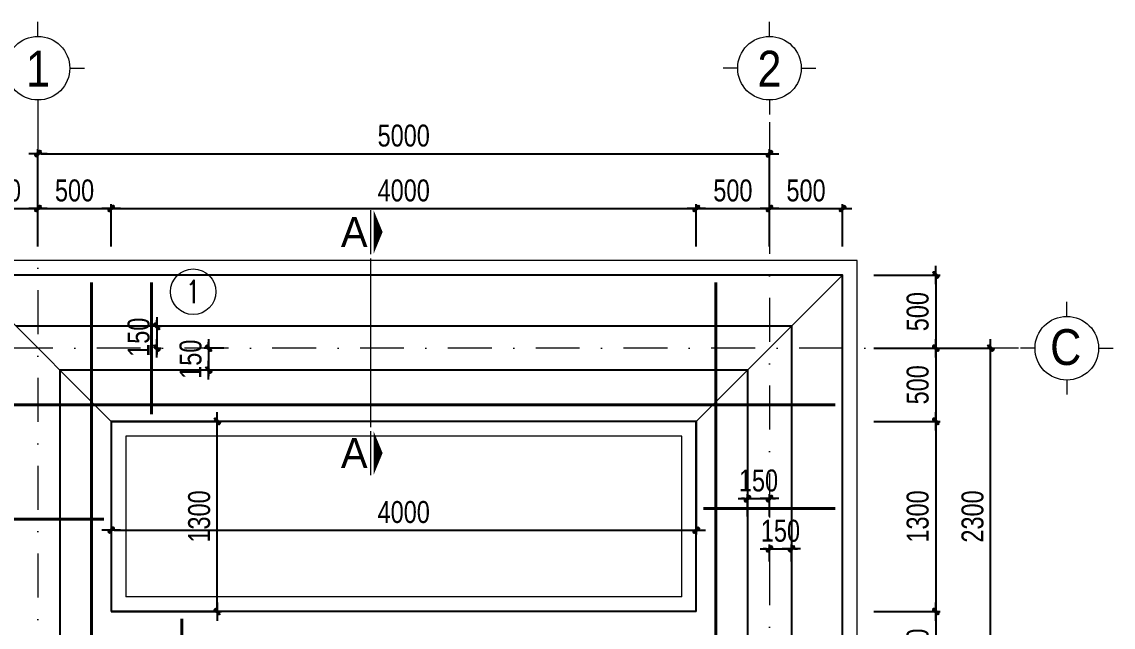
# Model space of a CAD drawing. Header units: millimetres. Extents: x 3293446 to 3468331, y 133678 to 182883.
# Drawn here: x 3329718 to 3337178, y 139886 to 144023 of the extents above; entities that cross this region are included whole.
import ezdxf
from ezdxf.enums import TextEntityAlignment as Align

# ---------------------------------------------------------------- set-up
doc = ezdxf.new("R2010")
doc.units = ezdxf.units.MM
doc.header["$LTSCALE"] = 600
doc.header["$MEASUREMENT"] = 0
doc.header["$PDMODE"] = 32
doc.linetypes.add('DASHDOT', pattern=[1, 0.5, -0.25, 0, -0.25])
doc.linetypes.add('HIDDEN', pattern=[0.375, 0.25, -0.125])
doc.layers.get('0').update_dxf_attribs({"lineweight": 0})
doc.layers.get('Defpoints').update_dxf_attribs({"lineweight": 0})
doc.layers.add('DIM', color=1, linetype='Continuous')
for name, color, linetype, lineweight in [('LC Dim', 8, 'Continuous', 18), ('LC ISO', 153, 'Continuous', 13), ('LC Khac', 4, 'Continuous', 9), ('LC MANH DUT', 35, 'HIDDEN', 5), ('LC Net dam2', 6, 'Continuous', 40), ('LC Net manh', 239, 'Continuous', 5), ('LC Net thay', 7, 'Continuous', 25), ('LC Net truc', 79, 'DASHDOT', 13), ('LC Text1', 3, 'Continuous', 20), ('LC Text2', 7, 'Continuous', 18)]:
    doc.layers.add(name, color=color, linetype=linetype, lineweight=lineweight)
doc.styles.add('HOATBIF', font='hoatbif.shx', dxfattribs={"width": 0.8})
doc.styles.add('LC 1', font='VHAVANB.TTF')
doc.styles.add('LC 3', font='vnsimli.shx', dxfattribs={"width": 0.75})
doc.dimstyles.new('Copy of 1-100 (1- 60)', dxfattribs={"dimscale": 60, "dimtxt": 2.5, "dimasz": 0.35, "dimexe": 0.5, "dimexo": 0, "dimgap": 0.8, "dimtad": 1, "dimdec": 0, "dimzin": 0, "dimdsep": 46, "dimtxsty": 'HOATBIF', "dimblk1": 'DOT', "dimblk2": 'DOT', "dimsah": 1, "dimcen": -1, "dimdle": 1, "dimclrd": 256, "dimclre": 256, "dimclrt": 4, "dimadec": 3, "dimazin": 2, "dimtfac": 0.333333, "dimtdec": 0, "dimtix": 1, "dimtmove": 2, "dimatfit": 3, "dimldrblk": 'DOT', "dimfxl": 1, "dimtvp": 0.833333, "dimtolj": 1, "dimtzin": 0, "dimarcsym": 0})

# ---------------------------------------------------------------- blocks, each defined once
blk = doc.blocks.new('DOT')
at = {"layer": 'DIM'}
for p, q in [((-3, 0), (3, 0)), ((-1, -1), (1, 1))]:
    blk.add_line(p, q, dxfattribs=at)
blk.add_lwpolyline([(0.5, 1), (-1, -0.5), (-0.5, -1), (1, 0.5)], close=True, dxfattribs=at)
blk = doc.blocks.new('*D147')
at = {"layer": 'Defpoints', "color": 0, "transparency": 16777216}
for p in [(3335328.8, 142746.9), (3334828.8, 142487.7), (3335328.8, 142487.7)]:
    blk.add_point(p, dxfattribs=at)
at = {"layer": 'LC Dim', "lineweight": -2, "transparency": 16777216}
for p, q in [((3334828.8, 142487.7), (3334828.8, 142776.9)), ((3334849.8, 142746.9), (3335307.8, 142746.9)), ((3335328.8, 142487.7), (3335328.8, 142776.9))]:
    blk.add_line(p, q, dxfattribs=at)
at = {"layer": 'LC Dim', "lineweight": -2, "transparency": 16777216, "xscale": 21, "yscale": 21, "zscale": 21, "rotation": 180}
blk.add_blockref('DOT', (3334828.8, 142746.9), dxfattribs=at)
at = {"layer": 'LC Dim', "lineweight": -2, "transparency": 16777216, "xscale": 21, "yscale": 21, "zscale": 21}
blk.add_blockref('DOT', (3335328.8, 142746.9), dxfattribs=at)
at = {"layer": 'LC Dim', "color": 4, "transparency": 16777216, "insert": (3335078.8, 142869.9), "char_height": 150, "attachment_point": 5, "style": 'HOATBIF'}
blk.add_mtext('\\A1;500', dxfattribs=at)
blk = doc.blocks.new('_Dot')
at = {"color": 0, "linetype": 'ByBlock', "lineweight": -2}
blk.add_line((-0.5, 0), (-1, 0), dxfattribs=at)
at = {"color": 0, "linetype": 'ByBlock', "const_width": 0.5}
blk.add_lwpolyline([(-0.25, 0, 1), (0.25, 0, 1)], format="xyb", close=True, dxfattribs=at)
blk = doc.blocks.new('*D148')
at = {"layer": 'Defpoints', "color": 0, "transparency": 16777216}
for p in [(3329828.8, 142746.9), (3329328.8, 142487.7), (3329828.8, 142487.7)]:
    blk.add_point(p, dxfattribs=at)
at = {"layer": 'LC Dim', "lineweight": -2, "transparency": 16777216}
for p, q in [((3329328.8, 142487.7), (3329328.8, 142776.9)), ((3329349.8, 142746.9), (3329807.8, 142746.9)), ((3329828.8, 142487.7), (3329828.8, 142776.9))]:
    blk.add_line(p, q, dxfattribs=at)
at = {"layer": 'LC Dim', "lineweight": -2, "transparency": 16777216, "xscale": 21, "yscale": 21, "zscale": 21, "rotation": 180}
blk.add_blockref('DOT', (3329328.8, 142746.9), dxfattribs=at)
at = {"layer": 'LC Dim', "lineweight": -2, "transparency": 16777216, "xscale": 21, "yscale": 21, "zscale": 21}
blk.add_blockref('DOT', (3329828.8, 142746.9), dxfattribs=at)
at = {"layer": 'LC Dim', "color": 4, "transparency": 16777216, "insert": (3329578.8, 142869.9), "char_height": 150, "attachment_point": 5, "style": 'HOATBIF'}
blk.add_mtext('\\A1;500', dxfattribs=at)
blk = doc.blocks.new('*D149')
at = {"layer": 'Defpoints', "color": 0, "transparency": 16777216}
for p in [(3335542.8, 142292.5), (3335542.8, 141792.5), (3335965.3, 141792.5)]:
    blk.add_point(p, dxfattribs=at)
at = {"layer": 'LC Dim', "lineweight": -2, "transparency": 16777216}
for p, q in [((3335542.8, 142292.5), (3335995.3, 142292.5)), ((3335965.3, 142271.5), (3335965.3, 141813.5)), ((3335542.8, 141792.5), (3335995.3, 141792.5))]:
    blk.add_line(p, q, dxfattribs=at)
at = {"layer": 'LC Dim', "lineweight": -2, "transparency": 16777216, "xscale": 21, "yscale": 21, "zscale": 21}
for p, rotation in [((3335965.3, 142292.5), 90), ((3335965.3, 141792.5), 270)]:
    blk.add_blockref('DOT', p, dxfattribs=dict(at, rotation=rotation))
at = {"layer": 'LC Dim', "color": 4, "transparency": 16777216, "insert": (3335842.3, 142042.5), "char_height": 150, "attachment_point": 5, "rotation": 90, "style": 'HOATBIF'}
blk.add_mtext('\\A1;500', dxfattribs=at)
blk = doc.blocks.new('*D154')
at = {"layer": 'Defpoints', "color": 0, "transparency": 16777216}
for p in [(3334978.8, 140421), (3334828.8, 140335.5), (3334978.8, 140335.5)]:
    blk.add_point(p, dxfattribs=at)
at = {"layer": 'LC Dim', "lineweight": -2, "transparency": 16777216}
for p, q in [((3334807.8, 140421), (3334786.8, 140421)), ((3334828.8, 140335.5), (3334828.8, 140451)), ((3334828.8, 140421), (3334978.8, 140421)), ((3334978.8, 140335.5), (3334978.8, 140451)), ((3334999.8, 140421), (3335020.8, 140421))]:
    blk.add_line(p, q, dxfattribs=at)
at = {"layer": 'LC Dim', "lineweight": -2, "transparency": 16777216, "xscale": 21, "yscale": 21, "zscale": 21}
blk.add_blockref('DOT', (3334828.8, 140421), dxfattribs=at)
at = {"layer": 'LC Dim', "lineweight": -2, "transparency": 16777216, "xscale": 21, "yscale": 21, "zscale": 21, "rotation": 180}
blk.add_blockref('DOT', (3334978.8, 140421), dxfattribs=at)
at = {"layer": 'LC Dim', "color": 4, "transparency": 16777216, "insert": (3334903.8, 140544), "char_height": 150, "attachment_point": 5, "style": 'HOATBIF'}
blk.add_mtext('\\A1;150', dxfattribs=at)
blk = doc.blocks.new('*D155')
at = {"layer": 'Defpoints', "color": 0, "transparency": 16777216}
for p in [(3334828.8, 140764.5), (3334678.8, 140642.5), (3334828.8, 140642.5)]:
    blk.add_point(p, dxfattribs=at)
at = {"layer": 'LC Dim', "lineweight": -2, "transparency": 16777216}
for p, q in [((3334678.8, 140642.5), (3334678.8, 140794.5)), ((3334828.8, 140642.5), (3334828.8, 140794.5)), ((3334657.8, 140764.5), (3334636.8, 140764.5)), ((3334678.8, 140764.5), (3334828.8, 140764.5)), ((3334849.8, 140764.5), (3334870.8, 140764.5))]:
    blk.add_line(p, q, dxfattribs=at)
at = {"layer": 'LC Dim', "lineweight": -2, "transparency": 16777216, "xscale": 21, "yscale": 21, "zscale": 21}
blk.add_blockref('DOT', (3334678.8, 140764.5), dxfattribs=at)
at = {"layer": 'LC Dim', "lineweight": -2, "transparency": 16777216, "xscale": 21, "yscale": 21, "zscale": 21, "rotation": 180}
blk.add_blockref('DOT', (3334828.8, 140764.5), dxfattribs=at)
at = {"layer": 'LC Dim', "color": 4, "transparency": 16777216, "insert": (3334753.8, 140887.5), "char_height": 150, "attachment_point": 5, "style": 'HOATBIF'}
blk.add_mtext('\\A1;150', dxfattribs=at)
blk = doc.blocks.new('*D162')
at = {"layer": 'Defpoints', "color": 0, "transparency": 16777216}
for p in [(3331100.3, 141792.5), (3330995.3, 141642.5), (3331100.3, 141642.5)]:
    blk.add_point(p, dxfattribs=at)
at = {"layer": 'LC Dim', "lineweight": -2, "transparency": 16777216}
for p, q in [((3330995.3, 141813.5), (3330995.3, 141834.5)), ((3331100.3, 141792.5), (3330965.3, 141792.5)), ((3330995.3, 141792.5), (3330995.3, 141642.5)), ((3331100.3, 141642.5), (3330965.3, 141642.5)), ((3330995.3, 141621.5), (3330995.3, 141600.5))]:
    blk.add_line(p, q, dxfattribs=at)
at = {"layer": 'LC Dim', "lineweight": -2, "transparency": 16777216, "xscale": 21, "yscale": 21, "zscale": 21}
for p, rotation in [((3330995.3, 141792.5), 270), ((3330995.3, 141642.5), 90)]:
    blk.add_blockref('DOT', p, dxfattribs=dict(at, rotation=rotation))
at = {"layer": 'LC Dim', "color": 4, "transparency": 16777216, "insert": (3330872.3, 141717.5), "char_height": 150, "attachment_point": 5, "rotation": 90, "style": 'HOATBIF'}
blk.add_mtext('\\A1;150', dxfattribs=at)
blk = doc.blocks.new('*D163')
at = {"layer": 'Defpoints', "color": 0, "transparency": 16777216}
for p in [(3330640.3, 141942.5), (3330640.3, 141792.5), (3330640.3, 141792.5)]:
    blk.add_point(p, dxfattribs=at)
at = {"layer": 'LC Dim', "lineweight": -2, "transparency": 16777216}
for p, q in [((3330640.3, 141963.5), (3330640.3, 141984.5)), ((3330640.3, 141942.5), (3330670.3, 141942.5)), ((3330640.3, 141942.5), (3330640.3, 141792.5)), ((3330640.3, 141792.5), (3330670.3, 141792.5)), ((3330640.3, 141771.5), (3330640.3, 141750.5))]:
    blk.add_line(p, q, dxfattribs=at)
at = {"layer": 'LC Dim', "lineweight": -2, "transparency": 16777216, "xscale": 21, "yscale": 21, "zscale": 21}
for p, rotation in [((3330640.3, 141942.5), 270), ((3330640.3, 141792.5), 90)]:
    blk.add_blockref('DOT', p, dxfattribs=dict(at, rotation=rotation))
at = {"layer": 'LC Dim', "color": 4, "transparency": 16777216, "insert": (3330517.3, 141867.5), "char_height": 150, "attachment_point": 5, "rotation": 90, "style": 'HOATBIF'}
blk.add_mtext('\\A1;150', dxfattribs=at)
blk = doc.blocks.new('*D164')
at = {"layer": 'Defpoints', "color": 0, "transparency": 16777216}
for p in [(3335542.8, 141792.5), (3336340.3, 141792.5), (3335542.8, 139492.5)]:
    blk.add_point(p, dxfattribs=at)
at = {"layer": 'LC Dim', "lineweight": -2, "transparency": 16777216}
for p, q in [((3335542.8, 141792.5), (3336370.3, 141792.5)), ((3336340.3, 139513.5), (3336340.3, 141771.5)), ((3335542.8, 139492.5), (3336370.3, 139492.5))]:
    blk.add_line(p, q, dxfattribs=at)
at = {"layer": 'LC Dim', "lineweight": -2, "transparency": 16777216, "xscale": 21, "yscale": 21, "zscale": 21}
for p, rotation in [((3336340.3, 141792.5), 90), ((3336340.3, 139492.5), 270)]:
    blk.add_blockref('DOT', p, dxfattribs=dict(at, rotation=rotation))
at = {"layer": 'LC Dim', "color": 4, "transparency": 16777216, "insert": (3336217.3, 140642.5), "char_height": 150, "attachment_point": 5, "rotation": 90, "style": 'HOATBIF'}
blk.add_mtext('\\A1;2300', dxfattribs=at)
blk = doc.blocks.new('*D169')
at = {"layer": 'Defpoints', "color": 0, "transparency": 16777216}
for p in [(3335542.8, 139992.5), (3335542.8, 139492.5), (3335965.3, 139492.5)]:
    blk.add_point(p, dxfattribs=at)
at = {"layer": 'LC Dim', "lineweight": -2, "transparency": 16777216}
for p, q in [((3335542.8, 139992.5), (3335995.3, 139992.5)), ((3335965.3, 139971.5), (3335965.3, 139513.5)), ((3335542.8, 139492.5), (3335995.3, 139492.5))]:
    blk.add_line(p, q, dxfattribs=at)
at = {"layer": 'LC Dim', "lineweight": -2, "transparency": 16777216, "xscale": 21, "yscale": 21, "zscale": 21}
for p, rotation in [((3335965.3, 139992.5), 90), ((3335965.3, 139492.5), 270)]:
    blk.add_blockref('DOT', p, dxfattribs=dict(at, rotation=rotation))
at = {"layer": 'LC Dim', "color": 4, "transparency": 16777216, "insert": (3335842.3, 139742.5), "char_height": 150, "attachment_point": 5, "rotation": 90, "style": 'HOATBIF'}
blk.add_mtext('\\A1;500', dxfattribs=at)
blk = doc.blocks.new('*D170')
at = {"layer": 'Defpoints', "color": 0, "transparency": 16777216}
for p in [(3335542.8, 141292.5), (3335542.8, 139992.5), (3335965.3, 139992.5)]:
    blk.add_point(p, dxfattribs=at)
at = {"layer": 'LC Dim', "lineweight": -2, "transparency": 16777216}
for p, q in [((3335542.8, 141292.5), (3335995.3, 141292.5)), ((3335965.3, 141271.5), (3335965.3, 140013.5)), ((3335542.8, 139992.5), (3335995.3, 139992.5))]:
    blk.add_line(p, q, dxfattribs=at)
at = {"layer": 'LC Dim', "lineweight": -2, "transparency": 16777216, "xscale": 21, "yscale": 21, "zscale": 21}
for p, rotation in [((3335965.3, 141292.5), 90), ((3335965.3, 139992.5), 270)]:
    blk.add_blockref('DOT', p, dxfattribs=dict(at, rotation=rotation))
at = {"layer": 'LC Dim', "color": 4, "transparency": 16777216, "insert": (3335842.3, 140642.5), "char_height": 150, "attachment_point": 5, "rotation": 90, "style": 'HOATBIF'}
blk.add_mtext('\\A1;1300', dxfattribs=at)
blk = doc.blocks.new('*D171')
at = {"layer": 'Defpoints', "color": 0, "transparency": 16777216}
for p in [(3335542.8, 141792.5), (3335542.8, 141292.5), (3335965.3, 141292.5)]:
    blk.add_point(p, dxfattribs=at)
at = {"layer": 'LC Dim', "lineweight": -2, "transparency": 16777216}
for p, q in [((3335542.8, 141792.5), (3335995.3, 141792.5)), ((3335965.3, 141771.5), (3335965.3, 141313.5)), ((3335542.8, 141292.5), (3335995.3, 141292.5))]:
    blk.add_line(p, q, dxfattribs=at)
at = {"layer": 'LC Dim', "lineweight": -2, "transparency": 16777216, "xscale": 21, "yscale": 21, "zscale": 21}
for p, rotation in [((3335965.3, 141792.5), 90), ((3335965.3, 141292.5), 270)]:
    blk.add_blockref('DOT', p, dxfattribs=dict(at, rotation=rotation))
at = {"layer": 'LC Dim', "color": 4, "transparency": 16777216, "insert": (3335842.3, 141542.5), "char_height": 150, "attachment_point": 5, "rotation": 90, "style": 'HOATBIF'}
blk.add_mtext('\\A1;500', dxfattribs=at)
blk = doc.blocks.new('*D184')
at = {"layer": 'Defpoints', "color": 0, "transparency": 16777216}
for p in [(3334828.8, 143121.9), (3329828.8, 142487.7), (3334828.8, 142487.7)]:
    blk.add_point(p, dxfattribs=at)
at = {"layer": 'LC Dim', "lineweight": -2, "transparency": 16777216}
for p, q in [((3329828.8, 142487.7), (3329828.8, 143151.9)), ((3329849.8, 143121.9), (3334807.8, 143121.9)), ((3334828.8, 142487.7), (3334828.8, 143151.9))]:
    blk.add_line(p, q, dxfattribs=at)
at = {"layer": 'LC Dim', "lineweight": -2, "transparency": 16777216, "xscale": 21, "yscale": 21, "zscale": 21, "rotation": 180}
blk.add_blockref('DOT', (3329828.8, 143121.9), dxfattribs=at)
at = {"layer": 'LC Dim', "lineweight": -2, "transparency": 16777216, "xscale": 21, "yscale": 21, "zscale": 21}
blk.add_blockref('DOT', (3334828.8, 143121.9), dxfattribs=at)
at = {"layer": 'LC Dim', "color": 4, "transparency": 16777216, "insert": (3332328.8, 143244.9), "char_height": 150, "attachment_point": 5, "style": 'HOATBIF'}
blk.add_mtext('\\A1;5000', dxfattribs=at)
blk = doc.blocks.new('*D185')
at = {"layer": 'Defpoints', "color": 0, "transparency": 16777216}
for p in [(3334828.8, 142746.9), (3334328.8, 142487.7), (3334828.8, 142487.7)]:
    blk.add_point(p, dxfattribs=at)
at = {"layer": 'LC Dim', "lineweight": -2, "transparency": 16777216}
for p, q in [((3334328.8, 142487.7), (3334328.8, 142776.9)), ((3334349.8, 142746.9), (3334807.8, 142746.9)), ((3334828.8, 142487.7), (3334828.8, 142776.9))]:
    blk.add_line(p, q, dxfattribs=at)
at = {"layer": 'LC Dim', "lineweight": -2, "transparency": 16777216, "xscale": 21, "yscale": 21, "zscale": 21, "rotation": 180}
blk.add_blockref('DOT', (3334328.8, 142746.9), dxfattribs=at)
at = {"layer": 'LC Dim', "lineweight": -2, "transparency": 16777216, "xscale": 21, "yscale": 21, "zscale": 21}
blk.add_blockref('DOT', (3334828.8, 142746.9), dxfattribs=at)
at = {"layer": 'LC Dim', "color": 4, "transparency": 16777216, "insert": (3334578.8, 142869.9), "char_height": 150, "attachment_point": 5, "style": 'HOATBIF'}
blk.add_mtext('\\A1;500', dxfattribs=at)
blk = doc.blocks.new('*D186')
at = {"layer": 'Defpoints', "color": 0, "transparency": 16777216}
for p in [(3334328.8, 142746.9), (3330328.8, 142487.7), (3334328.8, 142487.7)]:
    blk.add_point(p, dxfattribs=at)
at = {"layer": 'LC Dim', "lineweight": -2, "transparency": 16777216}
for p, q in [((3330328.8, 142487.7), (3330328.8, 142776.9)), ((3330349.8, 142746.9), (3334307.8, 142746.9)), ((3334328.8, 142487.7), (3334328.8, 142776.9))]:
    blk.add_line(p, q, dxfattribs=at)
at = {"layer": 'LC Dim', "lineweight": -2, "transparency": 16777216, "xscale": 21, "yscale": 21, "zscale": 21, "rotation": 180}
blk.add_blockref('DOT', (3330328.8, 142746.9), dxfattribs=at)
at = {"layer": 'LC Dim', "lineweight": -2, "transparency": 16777216, "xscale": 21, "yscale": 21, "zscale": 21}
blk.add_blockref('DOT', (3334328.8, 142746.9), dxfattribs=at)
at = {"layer": 'LC Dim', "color": 4, "transparency": 16777216, "insert": (3332328.8, 142869.9), "char_height": 150, "attachment_point": 5, "style": 'HOATBIF'}
blk.add_mtext('\\A1;4000', dxfattribs=at)
blk = doc.blocks.new('*D187')
at = {"layer": 'Defpoints', "color": 0, "transparency": 16777216}
for p in [(3330328.8, 142746.9), (3329828.8, 142487.7), (3330328.8, 142487.7)]:
    blk.add_point(p, dxfattribs=at)
at = {"layer": 'LC Dim', "lineweight": -2, "transparency": 16777216}
for p, q in [((3329828.8, 142487.7), (3329828.8, 142776.9)), ((3329849.8, 142746.9), (3330307.8, 142746.9)), ((3330328.8, 142487.7), (3330328.8, 142776.9))]:
    blk.add_line(p, q, dxfattribs=at)
at = {"layer": 'LC Dim', "lineweight": -2, "transparency": 16777216, "xscale": 21, "yscale": 21, "zscale": 21, "rotation": 180}
blk.add_blockref('DOT', (3329828.8, 142746.9), dxfattribs=at)
at = {"layer": 'LC Dim', "lineweight": -2, "transparency": 16777216, "xscale": 21, "yscale": 21, "zscale": 21}
blk.add_blockref('DOT', (3330328.8, 142746.9), dxfattribs=at)
at = {"layer": 'LC Dim', "color": 4, "transparency": 16777216, "insert": (3330078.8, 142869.9), "char_height": 150, "attachment_point": 5, "style": 'HOATBIF'}
blk.add_mtext('\\A1;500', dxfattribs=at)
blk = doc.blocks.new('*U99')
at = {"layer": 'LC Khac', "color": 1, "ltscale": 2}
for p, q in [((0, 485), (0, 0)), ((0, -1948), (0, -2433))]:
    blk.add_line(p, q, dxfattribs=at)
for points in [[(134, 243, 0, 471, 0), (37, 243, 275, 275, 0)], [(134, -2191, 0, 471, 0), (37, -2191, 275, 275, 0)]]:
    blk.add_lwpolyline(points, format="xyseb", dxfattribs=at)
at = {"layer": 'LC MANH DUT', "ltscale": 200}
blk.add_line((0, -49), (0, -1904), dxfattribs=at)
at = {"ltscale": 2, "style": 'LC 1'}
for p in [(-179, 243), (-179, -2191)]:
    blk.add_attdef('LC', text='', height=330, dxfattribs=at).set_placement(p, align=Align.MIDDLE_CENTER)
blk = doc.blocks.new('TTRUC')
at = {"layer": 'LC ISO'}
for p, q in [((0, 6.95), (0, 10.13)), ((-6.95, 0), (-10.13, 0)), ((6.95, 0), (10.13, 0)), ((0, -6.95), (0, -10.13))]:
    blk.add_line(p, q, dxfattribs=at)
at = {"layer": 'LC Net manh'}
blk.add_circle((0, 0), 6.95, dxfattribs=at)
blk = doc.blocks.new('*D780')
at = {"layer": 'Defpoints', "color": 0, "transparency": 16777216}
for p in [(3330328.8, 141292.5), (3334328.8, 141292.5), (3334328.8, 140549)]:
    blk.add_point(p, dxfattribs=at)
at = {"layer": 'LC Dim', "lineweight": -2, "transparency": 16777216}
for p, q in [((3330328.8, 141292.5), (3330328.8, 140519)), ((3334328.8, 141292.5), (3334328.8, 140519)), ((3330349.8, 140549), (3334307.8, 140549))]:
    blk.add_line(p, q, dxfattribs=at)
at = {"layer": 'LC Dim', "lineweight": -2, "transparency": 16777216, "xscale": 21, "yscale": 21, "zscale": 21, "rotation": 180}
blk.add_blockref('DOT', (3330328.8, 140549), dxfattribs=at)
at = {"layer": 'LC Dim', "lineweight": -2, "transparency": 16777216, "xscale": 21, "yscale": 21, "zscale": 21}
blk.add_blockref('DOT', (3334328.8, 140549), dxfattribs=at)
at = {"layer": 'LC Dim', "color": 4, "transparency": 16777216, "insert": (3332328.8, 140672), "char_height": 150, "attachment_point": 5, "style": 'HOATBIF'}
blk.add_mtext('\\A1;4000', dxfattribs=at)
blk = doc.blocks.new('*D781')
at = {"layer": 'Defpoints', "color": 0, "transparency": 16777216}
for p in [(3330328.8, 141292.5), (3331054, 141292.5), (3330328.8, 139992.5)]:
    blk.add_point(p, dxfattribs=at)
at = {"layer": 'LC Dim', "lineweight": -2, "transparency": 16777216}
for p, q in [((3330328.8, 141292.5), (3331084, 141292.5)), ((3331054, 140013.5), (3331054, 141271.5)), ((3330328.8, 139992.5), (3331084, 139992.5))]:
    blk.add_line(p, q, dxfattribs=at)
at = {"layer": 'LC Dim', "lineweight": -2, "transparency": 16777216, "xscale": 21, "yscale": 21, "zscale": 21}
for p, rotation in [((3331054, 141292.5), 90), ((3331054, 139992.5), 270)]:
    blk.add_blockref('DOT', p, dxfattribs=dict(at, rotation=rotation))
at = {"layer": 'LC Dim', "color": 4, "transparency": 16777216, "insert": (3330931, 140642.5), "char_height": 150, "attachment_point": 5, "rotation": 90, "style": 'HOATBIF'}
blk.add_mtext('\\A1;1300', dxfattribs=at)

msp = doc.modelspace()

# ---------------------------------------------------------------- linework, layer by layer
at = {"layer": 'LC Net dam2'}
for p, q in [((3330195.3, 136742.5), (3330195.3, 142242.5)), ((3330603.8, 141342.5), (3330603.8, 142242.5)), ((3334462.3, 142242.5), (3334462.3, 136742.5)), ((3329378.8, 141405.5), (3335278.8, 141405.5)), ((3334378.8, 140696.5), (3335278.8, 140696.5)), ((3330278.8, 140624), (3329378.8, 140624)), ((3330812.3, 139942.5), (3330812.3, 139042.5))]:
    msp.add_line(p, q, dxfattribs=at)
at = {"layer": 'LC Net manh', "ltscale": 0.5}
for p, q in [((3329328.8, 142292.5), (3330328.8, 141292.5)), ((3334328.8, 141292.5), (3335328.8, 142292.5))]:
    msp.add_line(p, q, dxfattribs=at)
at = {"layer": 'LC Net manh'}
msp.add_line((3334228.8, 140092.5), (3330428.8, 140092.5), dxfattribs=at)
msp.add_lwpolyline([(3329228.8, 136592.5), (3335428.8, 136592.5), (3335428.8, 142392.5), (3329228.8, 142392.5)], close=True, dxfattribs=at)
msp.add_lwpolyline([(3334228.8, 140092.5), (3334228.8, 141192.5), (3330428.8, 141192.5), (3330428.8, 140092.5)], dxfattribs=at)
at = {"layer": 'LC Net thay'}
for p, q in [((3334978.8, 141942.5), (3329678.8, 141942.5)), ((3334978.8, 141942.5), (3334978.8, 137042.5)), ((3334678.8, 141642.5), (3329978.8, 141642.5)), ((3329978.8, 141642.5), (3329978.8, 139642.5)), ((3334678.8, 141642.5), (3334678.8, 139642.5)), ((3334328.8, 139992.5), (3330328.8, 139992.5))]:
    msp.add_line(p, q, dxfattribs=at)
msp.add_lwpolyline([(3329328.8, 136692.5), (3335328.8, 136692.5), (3335328.8, 142292.5), (3329328.8, 142292.5)], close=True, dxfattribs=at)
msp.add_lwpolyline([(3334328.8, 139992.5), (3334328.8, 141292.5), (3330328.8, 141292.5), (3330328.8, 139992.5)], dxfattribs=at)
at = {"layer": 'LC Net truc'}
for p, q in [((3329828.8, 143389.5), (3329828.8, 135380)), ((3334828.8, 143337), (3334828.8, 135380)), ((3336531.3, 141792.5), (3328069.3, 141792.5))]:
    msp.add_line(p, q, dxfattribs=at)
at = {"layer": 'LC Text2', "ltscale": 100}
msp.add_circle((3330890, 142178.5), 155.5, dxfattribs=at)

# ---------------------------------------------------------------- block references
ref = msp.add_blockref('*U99', (3332101.3, 142435.8), dxfattribs=dict(xscale=0.6206639722544331, yscale=0.6206639722544331, zscale=0.6206639722544331))
ref.add_attrib('LC', 'A', dxfattribs={"ltscale": 2, "height": 204.8, "style": 'LC 1'}).set_placement((3331990.5, 141076.2), align=Align.MIDDLE_CENTER)
ref.add_attrib('LC', 'A', dxfattribs={"ltscale": 2, "height": 204.8, "style": 'LC 1'}).set_placement((3331990.5, 142586.5), align=Align.MIDDLE_CENTER)
at = {"layer": 'LC ISO', "xscale": 31.2766291057588, "yscale": 31.2766291057588, "zscale": 31.2766291057588}
for p in [(3329828.8, 143706.4), (3334828.8, 143706.4), (3336861.2, 141792.5)]:
    msp.add_blockref('TTRUC', p, dxfattribs=at)

# ---------------------------------------------------------------- texts
at = {"layer": 'LC Text1', "ltscale": 0.2, "style": 'LC 1', "width": 0.9}
for s, p in [('1', (3329828.8, 143507.2)), ('2', (3334828.8, 143507.2)), ('c', (3336853.9, 141604.3))]:
    msp.add_text(s, height=244.9, dxfattribs=at).set_placement(p, align=Align.BOTTOM_CENTER)
at = {"layer": 'LC Text2', "ltscale": 100, "style": 'LC 3', "width": 0.75}
msp.add_text('1', height=155.8, dxfattribs=at).set_placement((3330890, 142178.5), align=Align.MIDDLE_CENTER)

# ---------------------------------------------------------------- dimensions: what is measured, and where the dimension line sits
at = {"layer": 'LC Dim'}
for base, p1, p2, picture, middle in [((3334828.8, 143121.9), (3329828.8, 142487.7), (3334828.8, 142487.7), '*D184', (3332328.8, 143244.9)), ((3329828.8, 142746.9), (3329328.8, 142487.7), (3329828.8, 142487.7), '*D148', (3329578.8, 142869.9)), ((3330328.8, 142746.9), (3329828.8, 142487.7), (3330328.8, 142487.7), '*D187', (3330078.8, 142869.9)), ((3334328.8, 142746.9), (3330328.8, 142487.7), (3334328.8, 142487.7), '*D186', (3332328.8, 142869.9)), ((3334828.8, 142746.9), (3334328.8, 142487.7), (3334828.8, 142487.7), '*D185', (3334578.8, 142869.9)), ((3335328.8, 142746.9), (3334828.8, 142487.7), (3335328.8, 142487.7), '*D147', (3335078.8, 142869.9)), ((3334328.8, 140549), (3330328.8, 141292.5), (3334328.8, 141292.5), '*D780', (3332328.8, 140672)), ((3334828.8, 140764.5), (3334678.8, 140642.5), (3334828.8, 140642.5), '*D155', (3334753.8, 140887.5)), ((3334978.8, 140421), (3334828.8, 140335.5), (3334978.8, 140335.5), '*D154', (3334903.8, 140544))]:
    dim = msp.add_linear_dim(base=base, p1=p1, p2=p2, dimstyle='Copy of 1-100 (1- 60)', dxfattribs=at)
    dim.commit()
    dim.dimension.update_dxf_attribs({"geometry": picture, "text_midpoint": middle})
for base, p1, p2, picture, middle in [((3335965.3, 141792.5), (3335542.8, 142292.5), (3335542.8, 141792.5), '*D149', (3335842.3, 142042.5)), ((3330640.3, 141792.5), (3330640.3, 141942.5), (3330640.3, 141792.5), '*D163', (3330517.3, 141867.5)), ((3330995.3, 141642.5), (3331100.3, 141792.5), (3331100.3, 141642.5), '*D162', (3330872.3, 141717.5)), ((3336340.3, 141792.5), (3335542.8, 139492.5), (3335542.8, 141792.5), '*D164', (3336217.3, 140642.5)), ((3335965.3, 141292.5), (3335542.8, 141792.5), (3335542.8, 141292.5), '*D171', (3335842.3, 141542.5)), ((3331054, 141292.5), (3330328.8, 139992.5), (3330328.8, 141292.5), '*D781', (3330931, 140642.5)), ((3335965.3, 139992.5), (3335542.8, 141292.5), (3335542.8, 139992.5), '*D170', (3335842.3, 140642.5)), ((3335965.3, 139492.5), (3335542.8, 139992.5), (3335542.8, 139492.5), '*D169', (3335842.3, 139742.5))]:
    dim = msp.add_linear_dim(base=base, p1=p1, p2=p2, angle=90, dimstyle='Copy of 1-100 (1- 60)', dxfattribs=at)
    dim.commit()
    dim.dimension.update_dxf_attribs({"geometry": picture, "text_midpoint": middle})

doc.saveas('drawing.dxf')
